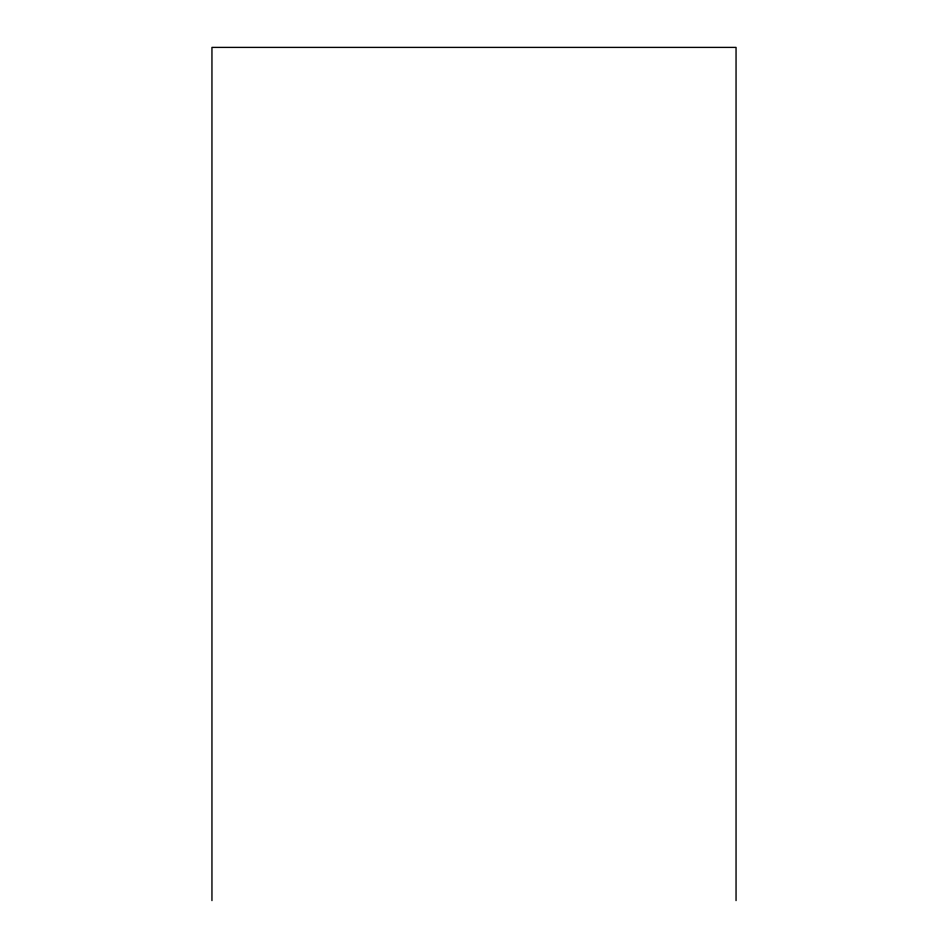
<?xml version="1.0" encoding="UTF-8"?>
<svg xmlns="http://www.w3.org/2000/svg" width="948" height="948" viewBox="0 0 948 948"><rect width="100%" height="100%" fill="white"/><g stroke="black" fill="none" stroke-linecap="round" stroke-linejoin="round"><path stroke-width="1.42" d="M736.051 900.6L736.051 47.4L211.949 47.4L211.949 900.6"/></g></svg>
